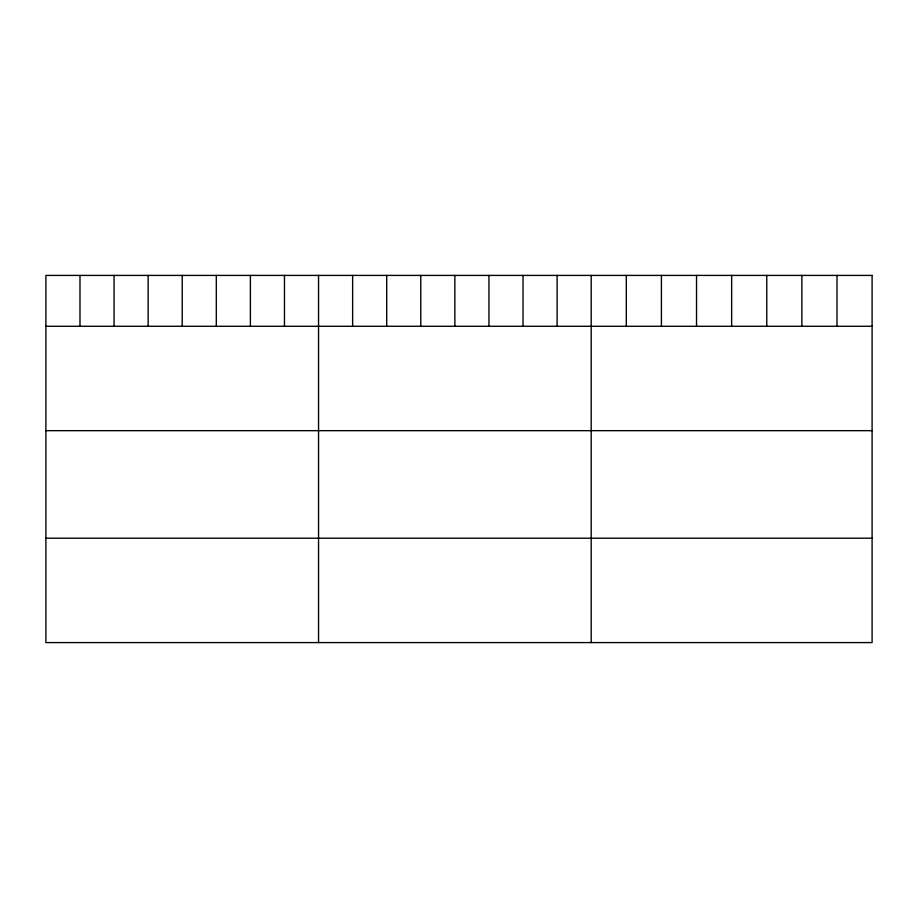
<?xml version="1.0" encoding="UTF-8"?>
<svg xmlns="http://www.w3.org/2000/svg" width="918" height="918" viewBox="0 0 918 918"><rect width="100%" height="100%" fill="white"/><g stroke="black" fill="none" stroke-linecap="round" stroke-linejoin="round"><path stroke-width="1.38" d="M45.9 326.28L872.1 326.28M45.9 430.668L872.1 430.668M45.9 538.212L872.1 538.212M836.986 275.411L836.986 326.28M801.873 275.411L801.873 326.28M766.76 275.411L766.76 326.28M731.646 275.411L731.646 326.28M696.533 275.411L696.533 326.28M661.419 275.411L661.419 326.28M626.305 275.411L626.305 326.28M591.192 275.411L591.192 642.589M557.111 275.411L557.111 326.28M523.03 275.411L523.03 326.28M488.95 275.411L488.95 326.28M454.869 275.411L454.869 326.28M420.788 275.411L420.788 326.28M386.707 275.411L386.707 326.28M352.627 275.411L352.627 326.28M318.546 275.411L318.546 642.589M284.465 275.411L284.465 326.28M250.384 275.411L250.384 326.28M216.304 275.411L216.304 326.28M182.223 275.411L182.223 326.28M148.142 275.411L148.142 326.28M114.062 275.411L114.062 326.28M79.981 275.411L79.981 326.28M872.1 275.411L45.9 275.411L45.9 642.589L872.1 642.589L872.1 275.411"/></g></svg>
